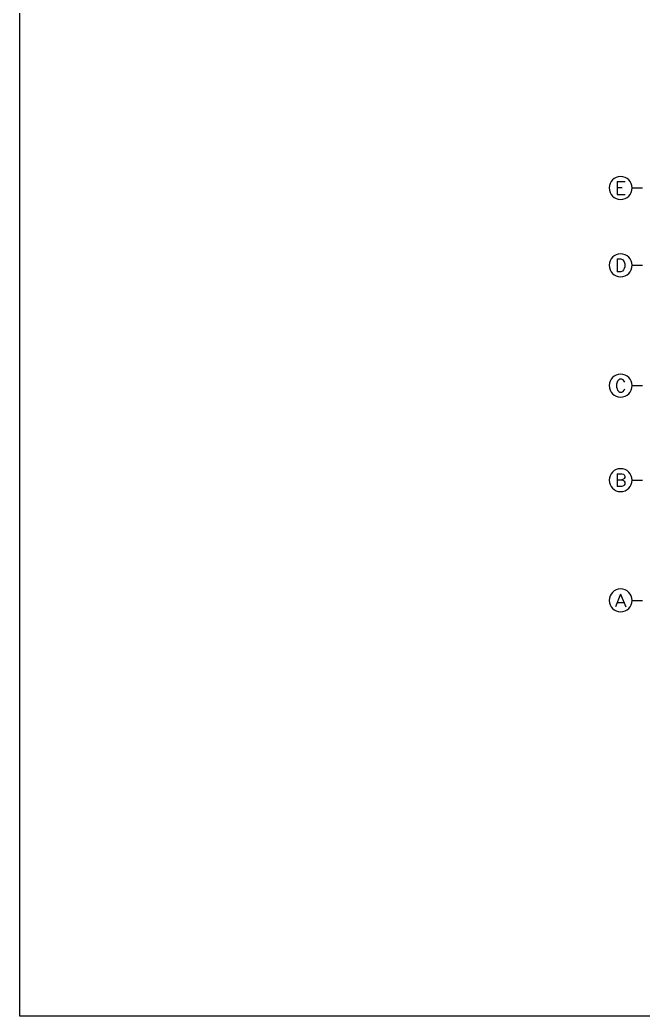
# Model space of a CAD drawing. Extents: x -170759 to 304867, y -311201 to 112352.
# Drawn here: x -106476 to -84727, y -217988 to -183211 of the extents above; entities that cross this region are included whole.
import ezdxf
from ezdxf.enums import TextEntityAlignment as Align

# ---------------------------------------------------------------- set-up
doc = ezdxf.new("R2010")
doc.units = 0
doc.layers.get('0').update_dxf_attribs({"linetype": 'CONTINUOUS'})
doc.layers.add('AXIS', color=3, linetype='CONTINUOUS')
doc.layers.add('AXIS_TEXT', color=7, linetype='CONTINUOUS')
doc.styles.add('COMPLEX', font='COMPLEX')

# ---------------------------------------------------------------- blocks, each defined once
blk = doc.blocks.new('_AXISO')
blk.add_circle((0, 0), 0.5)
at = {"layer": 'AXIS_TEXT', "style": 'COMPLEX', "width": 1.041667}
blk.add_attdef('A', text='', height=0.56, dxfattribs=at).set_placement((-0.25, -0.28), (0.25, -0.28), align=Align.FIT)

msp = doc.modelspace()

# ---------------------------------------------------------------- linework, layer by layer
msp.add_lwpolyline([(-106475.90084, -148433.63435), (-7968.50893, -148433.63435), (-7968.50893, -217988.05866), (-106475.90084, -217988.05866)], close=True)
at = {"layer": 'AXIS'}
for p, q in [((-85110.10756, -189077.41643), (-84746.31359, -189077.41643)), ((-85110.10756, -191777.41643), (-84746.31359, -191777.41643)), ((-85110.10756, -195977.41643), (-84746.31359, -195977.41643)), ((-85110.10756, -199277.41643), (-84746.31359, -199277.41643)), ((-85110.10756, -203477.41643), (-84746.31359, -203477.41643))]:
    msp.add_line(p, q, dxfattribs=at)

# ---------------------------------------------------------------- block references
ref = msp.add_blockref('_AXISO', (-85510.10756, -189077.41643), dxfattribs=dict(at, xscale=-800, yscale=800, zscale=800))
ref.add_attrib('A', 'E', dxfattribs={"layer": 'AXIS_TEXT', "height": 448, "style": 'COMPLEX', "width": 1.171875}).set_placement((-85710.10756, -189301.41643), (-85310.10756, -189301.41643), align=Align.FIT)
ref = msp.add_blockref('_AXISO', (-85510.10756, -191777.41643), dxfattribs=dict(at, xscale=-800, yscale=800, zscale=800))
ref.add_attrib('A', 'D', dxfattribs={"layer": 'AXIS_TEXT', "height": 448, "style": 'COMPLEX', "width": 1.102941}).set_placement((-85710.10756, -192001.41643), (-85310.10756, -192001.41643), align=Align.FIT)
ref = msp.add_blockref('_AXISO', (-85510.10756, -195977.41643), dxfattribs=dict(at, xscale=-800, yscale=800, zscale=800))
ref.add_attrib('A', 'C', dxfattribs={"layer": 'AXIS_TEXT', "height": 448, "style": 'COMPLEX', "width": 1.25}).set_placement((-85710.10756, -196201.41643), (-85310.10756, -196201.41643), align=Align.FIT)
ref = msp.add_blockref('_AXISO', (-85510.10756, -199277.41643), dxfattribs=dict(at, xscale=-800, yscale=800, zscale=800))
ref.add_attrib('A', 'B', dxfattribs={"layer": 'AXIS_TEXT', "height": 448, "style": 'COMPLEX', "width": 1.102941}).set_placement((-85710.10756, -199501.41643), (-85310.10756, -199501.41643), align=Align.FIT)
ref = msp.add_blockref('_AXISO', (-85510.10756, -203477.41643), dxfattribs=dict(at, xscale=-800, yscale=800, zscale=800))
ref.add_attrib('A', 'A', dxfattribs={"layer": 'AXIS_TEXT', "height": 448, "style": 'COMPLEX', "width": 1.041667}).set_placement((-85710.10756, -203701.41643), (-85310.10756, -203701.41643), align=Align.FIT)

doc.saveas('drawing.dxf')
